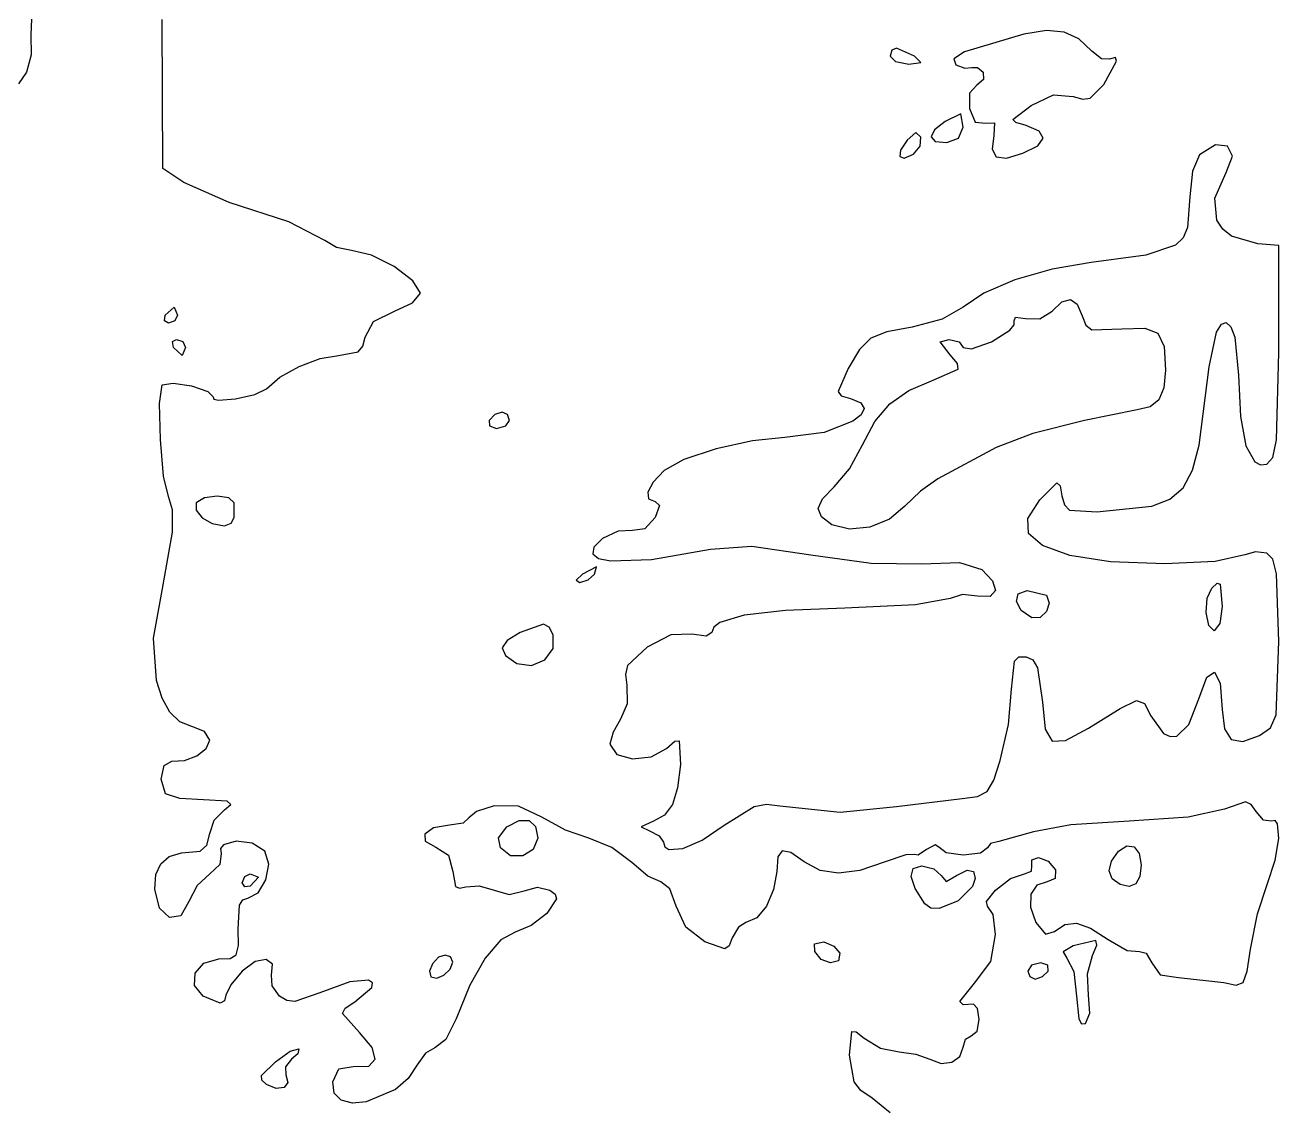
# Model space of a CAD drawing. Extents: x 0 to 282, y 0 to 282.
# Drawn here: x 227.6 to 282.2, y 192.3 to 239.5 of the extents above; entities that cross this region are included whole.
import ezdxf

# ---------------------------------------------------------------- set-up
doc = ezdxf.new("R2010")
doc.units = 0

msp = doc.modelspace()

# ---------------------------------------------------------------- linework, layer by layer
at = {"layer": 'Layer 1'}
for p, q in [((227.894501, 239.734937), (227.859223, 239.042614)), ((233.609507, 233.221783), (233.574229, 239.712903)), ((272.09392, 239.235092), (271.109998, 239.077996)), ((272.869482, 239.170599), (272.09392, 239.235092)), ((227.859223, 239.042614), (227.873004, 238.172794)), ((271.11, 239.078), (268.530311, 238.315116)), ((271.109998, 239.077996), (271.11, 239.078)), ((273.506137, 238.874597), (272.869482, 239.170599)), ((274.073338, 238.337162), (273.506137, 238.874597)), ((227.873004, 238.172794), (227.678424, 237.428655)), ((265.289, 238.125), (265.522715, 237.882465)), ((265.289004, 238.125), (265.289, 238.125)), ((265.36011, 238.382969), (265.289004, 238.125)), ((265.566815, 238.468958), (265.36011, 238.382969)), ((266.347334, 238.125), (265.566815, 238.468958)), ((266.620736, 237.842778), (266.347334, 238.125)), ((268.530311, 238.315116), (268.059021, 238.001473)), ((274.501082, 238.002023), (274.073338, 238.337162)), ((265.522715, 237.882465), (266.100389, 237.772222)), ((266.100389, 237.772222), (266.620736, 237.842778)), ((268.059021, 238.001473), (268.14666, 237.73744)), ((268.14666, 237.73744), (268.539126, 237.591919)), ((268.539126, 237.591919), (268.852216, 237.631607)), ((268.852216, 237.631607), (269.099161, 237.631607)), ((269.099161, 237.631607), (269.346105, 237.41994)), ((274.84945, 237.984384), (274.501082, 238.002023)), ((274.602505, 236.890774), (275.149311, 237.900599)), ((275.108521, 238.066514), (274.84945, 237.984384)), ((275.149311, 237.900599), (275.108521, 238.066514)), ((227.678424, 237.428655), (227.318479, 236.909413)), ((269.350515, 237.09803), (269.063883, 236.855495)), ((269.346105, 237.41994), (269.350515, 237.09803)), ((269.063883, 236.855495), (268.746383, 236.502717)), ((268.746383, 236.502717), (268.746383, 235.832435)), ((273.998369, 236.282232), (274.602505, 236.890774)), ((270.633745, 235.360599), (271.427495, 235.973551)), ((271.427495, 235.973551), (272.397634, 236.432163)), ((272.397634, 236.432163), (273.261945, 236.361607)), ((273.261945, 236.361607), (273.674805, 236.245852)), ((273.674805, 236.245852), (273.998369, 236.282232)), ((268.367098, 235.607549), (267.688, 235.268)), ((268.464112, 235.021055), (268.367098, 235.607549)), ((268.746383, 235.832435), (268.993327, 235.250351)), ((267.217813, 234.906403), (267.075048, 234.597722)), ((267.688, 235.268), (267.217813, 234.906403)), ((267.688, 235.268), (267.688, 235.268)), ((268.270084, 234.553624), (268.464112, 235.021055)), ((268.993327, 235.250351), (269.451939, 235.197435)), ((269.451939, 235.197435), (269.839995, 235.210664)), ((269.839995, 235.210664), (269.804717, 234.668268)), ((270.762729, 235.224449), (270.633745, 235.360599)), ((271.215828, 235.091606), (270.762729, 235.224449)), ((271.784133, 234.844659), (271.215828, 235.091606)), ((271.952253, 234.544796), (271.784133, 234.844659)), ((266.03, 234.456), (265.741714, 234.019988)), ((266.409236, 234.791139), (266.029999, 234.456)), ((266.029999, 234.456), (266.03, 234.456)), ((266.629722, 234.597111), (266.409236, 234.791139)), ((266.603264, 234.200235), (266.629722, 234.597111)), ((267.075048, 234.597722), (267.256398, 234.394875)), ((267.256398, 234.394875), (267.758556, 234.350777)), ((267.758556, 234.350777), (268.270084, 234.553624)), ((269.804717, 234.668268), (269.725342, 234.06579)), ((271.716884, 234.218476), (271.952253, 234.544796)), ((265.741714, 234.019988), (265.70809, 233.746033)), ((265.70809, 233.746033), (265.905976, 233.677131)), ((265.905976, 233.677131), (266.312222, 233.856277)), ((266.312222, 233.856277), (266.603264, 234.200235)), ((269.725342, 234.06579), (269.91055, 233.737817)), ((270.360342, 233.681042), (271.074717, 233.892156)), ((271.074717, 233.892156), (271.716884, 234.218476)), ((278.765, 233.821), (278.460729, 233.102216)), ((278.765009, 233.820994), (278.765, 233.821)), ((279.452928, 234.25535), (278.765009, 233.820994)), ((279.982095, 234.200228), (279.452928, 234.25535)), ((279.929179, 233.044882), (280.193763, 233.761461)), ((280.193763, 233.761461), (279.982095, 234.200228)), ((234.52673, 232.62206), (233.609507, 233.221783)), ((269.91055, 233.737817), (270.360342, 233.681042)), ((278.460729, 233.102216), (278.341666, 231.98655)), ((279.424812, 231.939692), (279.929179, 233.044882)), ((236.50229, 231.740115), (234.52673, 232.62206)), ((239.099618, 230.897856), (236.50229, 231.740115)), ((278.341666, 231.98655), (278.239691, 230.652057)), ((279.519068, 230.976717), (279.424812, 231.939692)), ((240.66507, 230.082055), (239.099618, 230.897856)), ((278.239691, 230.652057), (278.049591, 230.211153)), ((279.775176, 230.584734), (279.519068, 230.976717)), ((280.162337, 230.271712), (279.775176, 230.584734)), ((241.18101, 229.777783), (240.66507, 230.082055)), ((278.049591, 230.211153), (277.711075, 229.883111)), ((281.305009, 229.940432), (280.162337, 230.271712)), ((282.222232, 229.869876), (281.305009, 229.940432)), ((241.82924, 229.658721), (241.18101, 229.777783)), ((242.699609, 229.450913), (241.82924, 229.658721)), ((243.685732, 228.948757), (242.699609, 229.450913)), ((276.421782, 229.45151), (274.037776, 229.12905)), ((277.711075, 229.883111), (276.421782, 229.45151)), ((282.222232, 225.213206), (282.222232, 229.869876)), ((244.493262, 228.334152), (243.685732, 228.948757)), ((272.34334, 228.835803), (270.721665, 228.370577)), ((274.037776, 229.12905), (272.34334, 228.835803)), ((244.82785, 227.789001), (244.493262, 228.334152)), ((270.721665, 228.370577), (269.364572, 227.799517)), ((244.488301, 227.374486), (244.82785, 227.789001)), ((269.364572, 227.799517), (268.463886, 227.18877)), ((233.714853, 226.83634), (234.102909, 227.189118)), ((234.102909, 227.189118), (234.24402, 226.83634)), ((243.69896, 227.012889), (244.488301, 227.374486)), ((268.463886, 227.18877), (267.551072, 226.655193)), ((272.344441, 227.012381), (272.771633, 227.415871)), ((272.771633, 227.415871), (273.142601, 227.51509)), ((273.142601, 227.51509), (273.440809, 227.310037)), ((273.440809, 227.310037), (273.649721, 226.800714)), ((233.679575, 226.593805), (233.714853, 226.83634)), ((234.24402, 226.83634), (234.129367, 226.593805)), ((234.24402, 226.83634), (234.24402, 226.83634)), ((242.786147, 226.554277), (243.69896, 227.012889)), ((267.551072, 226.655193), (266.241386, 226.306825)), ((270.686382, 226.589048), (270.748118, 226.747798)), ((270.748118, 226.747798), (271.180271, 226.694881)), ((271.180271, 226.694881), (271.815272, 226.668423)), ((271.815272, 226.668423), (272.344441, 227.012381)), ((273.64972, 226.80072), (273.805714, 226.404947)), ((273.649721, 226.800714), (273.64972, 226.80072)), ((233.855964, 226.483562), (233.679575, 226.593805)), ((234.129367, 226.593805), (233.855964, 226.483562)), ((242.42896, 225.883999), (242.786147, 226.554277)), ((265.141158, 226.10508), (264.451037, 225.830575)), ((266.241386, 226.306825), (265.141158, 226.10508)), ((269.698604, 225.671825), (270.496764, 226.183353)), ((270.496764, 226.183353), (270.685831, 226.415966)), ((270.685831, 226.415966), (270.686382, 226.589048)), ((273.805714, 226.404947), (274.077463, 226.200997)), ((274.077463, 226.200997), (275.37833, 226.236275)), ((275.37833, 226.236275), (276.37548, 226.272655)), ((276.37548, 226.272655), (276.952603, 226.051066)), ((279.188345, 224.578204), (279.505845, 226.100663)), ((279.505845, 226.100663), (279.714204, 226.444759)), ((279.714204, 226.444759), (279.929178, 226.518483)), ((279.929178, 226.518483), (280.130923, 226.327624)), ((280.130923, 226.327624), (280.299595, 225.87797)), ((234.032355, 225.680996), (234.208744, 225.77801)), ((234.067633, 225.425232), (234.032355, 225.680996)), ((234.208744, 225.77801), (234.482147, 225.680996)), ((234.482147, 225.680996), (234.5968, 225.425232)), ((242.316509, 225.489328), (242.42896, 225.883999)), ((264.451037, 225.830575), (263.959353, 225.344402)), ((267.471696, 225.667415), (267.864161, 225.777658)), ((267.899439, 225.10738), (267.471696, 225.667415)), ((267.864161, 225.777658), (268.296314, 225.680644)), ((268.296314, 225.680644), (268.463884, 225.42488)), ((268.829891, 225.363144), (269.698604, 225.671825)), ((276.952603, 226.051066), (277.218838, 225.472289)), ((280.299595, 225.87797), (280.458345, 224.225426)), ((234.455689, 225.072454), (234.067633, 225.425232)), ((234.5968, 225.425232), (234.455689, 225.072454)), ((234.5968, 225.425232), (234.5968, 225.425232)), ((240.46167, 224.940869), (241.26479, 225.07261)), ((241.26479, 225.07261), (242.111456, 225.240179)), ((242.111456, 225.240179), (242.316509, 225.489328)), ((263.959353, 225.344402), (263.454436, 224.507655)), ((268.220798, 224.728145), (267.899439, 225.10738)), ((268.463884, 225.42488), (268.829891, 225.363144)), ((277.218838, 225.472289), (277.28333, 224.437105)), ((282.116399, 221.403202), (282.222232, 225.213206)), ((238.709909, 224.134992), (239.54941, 224.600769)), ((239.54941, 224.600769), (240.46167, 224.940869)), ((263.454436, 224.507655), (263.017873, 223.511057)), ((267.193883, 224.01377), (268.247807, 224.481201)), ((268.247807, 224.481201), (268.220798, 224.728145)), ((278.744618, 221.165626), (279.188345, 224.578204)), ((238.12507, 223.62622), (238.709909, 224.134992)), ((266.103576, 223.552956), (267.193883, 224.01377)), ((277.28333, 224.437105), (277.214428, 223.670913)), ((280.458345, 224.225426), (280.54213, 222.418541)), ((233.469509, 222.992319), (233.57424, 223.802609)), ((233.57424, 223.802609), (234.065373, 223.878676)), ((234.065373, 223.878676), (234.857469, 223.749692)), ((234.857469, 223.749692), (235.563576, 223.514874)), ((235.563576, 223.514874), (235.79674, 223.273442)), ((236.775697, 223.185247), (237.612441, 223.37266)), ((237.612441, 223.37266), (238.12507, 223.62622)), ((263.017873, 223.511057), (263.16174, 223.326951)), ((265.27124, 222.973077), (266.103576, 223.552956)), ((277.214428, 223.670913), (276.996698, 223.149462)), ((233.503684, 221.421353), (233.469509, 222.992319)), ((235.79674, 223.273442), (235.824438, 223.172845)), ((235.824438, 223.172845), (236.031557, 223.130126)), ((236.031557, 223.130126), (236.775697, 223.185247)), ((263.16174, 223.326951), (263.560269, 223.202375)), ((263.560269, 223.202375), (264.013369, 223.009518)), ((264.013369, 223.009518), (264.155583, 222.764158)), ((264.624112, 222.20799), (265.27124, 222.973077)), ((276.613604, 222.839681), (276.04861, 222.708495)), ((276.996698, 223.149462), (276.613604, 222.839681)), ((248.069535, 222.505764), (247.827, 222.25)), ((248.391445, 222.602778), (248.069535, 222.505764)), ((248.616341, 222.505764), (248.391445, 222.602778)), ((248.708945, 222.25), (248.616341, 222.505764)), ((264.026599, 222.489859), (263.666104, 222.210186)), ((264.155583, 222.764158), (264.026599, 222.489859)), ((276.04861, 222.708495), (273.75555, 222.249884)), ((280.54213, 222.418541), (280.784664, 221.147437)), ((247.827, 222.25), (247.840229, 222.007465)), ((247.827, 222.25), (247.827, 222.25)), ((247.840229, 222.007465), (248.1445, 221.897222)), ((248.1445, 221.897222), (248.545785, 222.007465)), ((248.545785, 222.007465), (248.708945, 222.25)), ((262.409332, 221.728976), (260.702769, 221.509045)), ((263.666104, 222.210186), (262.409332, 221.728976)), ((264.089433, 221.19155), (264.624112, 222.20799)), ((273.75555, 222.249884), (271.49777, 221.685439)), ((233.643693, 219.823931), (233.503684, 221.421353)), ((259.296067, 221.367383), (257.704156, 221.010746)), ((260.702769, 221.509045), (259.296067, 221.367383)), ((263.511762, 220.142032), (264.089433, 221.19155)), ((271.49777, 221.685439), (269.910269, 221.068077)), ((281.954341, 220.639216), (282.116399, 221.403202)), ((257.704156, 221.010746), (256.297455, 220.541662)), ((269.910269, 221.068077), (267.37027, 219.709879)), ((278.452267, 220.078008), (278.744618, 221.165626)), ((280.784664, 221.147437), (281.172719, 220.445189)), ((281.693065, 220.344866), (281.954341, 220.639216)), ((256.297455, 220.541662), (255.446379, 220.062655)), ((262.854713, 219.3571), (263.511762, 220.142032)), ((281.172719, 220.445189), (281.417182, 220.31772)), ((281.417182, 220.31772), (281.693065, 220.344866)), ((233.856462, 218.934269), (233.643693, 219.823931)), ((254.964065, 219.555536), (254.736413, 219.127791)), ((255.446379, 220.062655), (254.964065, 219.555536)), ((267.37027, 219.709879), (266.607388, 219.163072)), ((278.046227, 219.317399), (278.452267, 220.078008)), ((254.736413, 219.127791), (254.76673, 218.832339)), ((262.337122, 218.835097), (262.854713, 219.3571)), ((266.607388, 219.163072), (265.92388, 218.510429)), ((271.815284, 218.792641), (272.556118, 219.529066)), ((272.556118, 219.529066), (272.68841, 219.402837)), ((272.68841, 219.402837), (272.767785, 218.96903)), ((277.476477, 218.81972), (278.046227, 219.317399)), ((234.030646, 218.34943), (233.856462, 218.934269)), ((235.056, 218.652), (235.055449, 218.333949)), ((235.419248, 218.870282), (235.055994, 218.652)), ((235.055994, 218.652), (235.056, 218.652)), ((235.97763, 218.943042), (235.419248, 218.870282)), ((236.489709, 218.870282), (235.97763, 218.943042)), ((236.714054, 218.652), (236.489709, 218.870282)), ((236.714054, 218.017), (236.714054, 218.652)), ((254.76673, 218.832339), (255.058323, 218.722095)), ((255.058323, 218.722095), (255.243532, 218.541296)), ((255.243532, 218.541296), (255.058323, 218.016539)), ((262.153567, 218.409006), (262.337122, 218.835097)), ((265.92388, 218.510429), (265.254153, 217.947087)), ((271.289978, 217.97078), (271.815284, 218.792641)), ((272.767785, 218.96903), (272.875823, 218.566092)), ((272.875823, 218.566092), (273.102924, 218.338439)), ((274.284735, 218.263474), (276.692994, 218.520892)), ((276.692994, 218.520892), (277.476477, 218.81972)), ((234.032851, 217.377639), (234.030646, 218.34943)), ((235.055449, 218.333949), (235.316173, 218.01259)), ((235.316173, 218.01259), (235.755491, 217.763992)), ((236.581762, 217.774465), (236.714054, 218.017)), ((255.058323, 218.016539), (254.604121, 217.52265)), ((262.294127, 218.042447), (262.153567, 218.409006)), ((262.74888, 217.69904), (262.294127, 218.042447)), ((265.254153, 217.947087), (264.402524, 217.602026)), ((271.316989, 217.324203), (271.289978, 217.97078)), ((273.102924, 218.338439), (274.284735, 218.263474)), ((233.57424, 214.842049), (234.032851, 217.377639)), ((235.755491, 217.763992), (236.29072, 217.664222)), ((236.29072, 217.664222), (236.581762, 217.774465)), ((253.444364, 217.421226), (252.765265, 217.099316)), ((254.070545, 217.452094), (253.444364, 217.421226)), ((254.604121, 217.52265), (254.070545, 217.452094)), ((263.517823, 217.508319), (262.74888, 217.69904)), ((264.402524, 217.602026), (263.517823, 217.508319)), ((252.765265, 217.099316), (252.383754, 216.729451)), ((271.919467, 216.803303), (271.316989, 217.324203)), ((252.383754, 216.729451), (252.33256, 216.442267)), ((252.33256, 216.442267), (252.58481, 216.241073)), ((254.893509, 216.186502), (257.457215, 216.640705)), ((257.457215, 216.640705), (259.260792, 216.768587)), ((259.260792, 216.768587), (261.831665, 216.39376)), ((261.831665, 216.39376), (264.45986, 216.027753)), ((273.120564, 216.358471), (271.919467, 216.803303)), ((274.886654, 216.086171), (273.120564, 216.358471)), ((280.740564, 216.393749), (279.450719, 216.110424)), ((281.203586, 216.521631), (280.740564, 216.393749)), ((281.693065, 216.464305), (281.203586, 216.521631)), ((281.954341, 216.205785), (281.693065, 216.464305)), ((252.504771, 215.864501), (251.883, 215.547)), ((252.412167, 215.547), (252.504771, 215.864501)), ((252.58481, 216.241073), (253.113633, 216.129176)), ((253.113633, 216.129176), (254.893509, 216.186502)), ((264.45986, 216.027753), (266.664725, 216.005704)), ((266.664725, 216.005704), (268.313962, 216.054211)), ((268.313962, 216.054211), (269.275285, 215.758759)), ((269.275285, 215.758759), (269.75374, 215.259358)), ((277.248061, 216.005693), (274.886654, 216.086171)), ((279.450719, 216.110424), (277.248061, 216.005693)), ((282.116399, 215.560311), (281.954341, 216.205785)), ((251.883, 215.547), (251.618417, 215.291236)), ((251.618417, 215.291236), (251.777167, 215.194222)), ((251.777167, 215.194222), (252.134355, 215.304465)), ((251.883, 215.547), (251.883, 215.547)), ((252.134355, 215.304465), (252.412167, 215.547)), ((269.75374, 215.259358), (269.875008, 214.832717)), ((282.222232, 212.619025), (282.116399, 215.560311)), ((233.20768, 212.770028), (233.57424, 214.842049)), ((268.433027, 214.660735), (267.899446, 214.488756)), ((269.098896, 214.594589), (268.433027, 214.660735)), ((269.875008, 214.832717), (269.652317, 214.578055)), ((270.787812, 214.360919), (270.862226, 214.698815)), ((270.862226, 214.698815), (271.250833, 214.841581)), ((271.250833, 214.841581), (272.0975, 214.629914)), ((272.0975, 214.629914), (272.0975, 214.629909)), ((272.0975, 214.629909), (272.216563, 214.287052)), ((279.092424, 214.506441), (279.294169, 214.94741)), ((279.294169, 214.94741), (279.529538, 215.153014)), ((279.529538, 215.153014), (279.668996, 215.11057)), ((279.668996, 215.11057), (279.75278, 214.136021)), ((266.38691, 214.210943), (263.313336, 214.065422)), ((267.899446, 214.488756), (266.38691, 214.210943)), ((269.652317, 214.578055), (269.098896, 214.594589)), ((270.997825, 213.96349), (270.787812, 214.360919)), ((272.216563, 214.287052), (272.0975, 213.924352)), ((279.056043, 213.880261), (279.092424, 214.506441)), ((279.75278, 214.13602), (279.655766, 213.395188)), ((279.75278, 214.136021), (279.75278, 214.13602)), ((258.92566, 213.761151), (257.871184, 213.445306)), ((260.727584, 213.96455), (258.92566, 213.761151)), ((263.313336, 214.065422), (260.727584, 213.96455)), ((271.4625, 213.642131), (270.997825, 213.96349)), ((271.819688, 213.667486), (271.4625, 213.642131)), ((272.0975, 213.924352), (271.819688, 213.667486)), ((279.165184, 213.320225), (279.056043, 213.880261)), ((249.167, 213.007), (248.604208, 212.658632)), ((250.194465, 213.37741), (249.166999, 213.006993)), ((249.166999, 213.006993), (249.167, 213.007)), ((250.432039, 213.245119), (250.194465, 213.37741)), ((250.613389, 212.90116), (250.432039, 213.245119)), ((257.527776, 213.007092), (257.272012, 212.852752)), ((257.61287, 213.242115), (257.527776, 213.007092)), ((257.871184, 213.445306), (257.61287, 213.242115)), ((279.400002, 213.07769), (279.165184, 213.320225)), ((279.655766, 213.395188), (279.400002, 213.07769)), ((233.340522, 210.912982), (233.20768, 212.770028)), ((248.604208, 212.658632), (248.395297, 212.336722)), ((250.613389, 212.3064), (250.613389, 212.90116)), ((255.741835, 212.905668), (254.705551, 212.372091)), ((256.645831, 212.936536), (255.741835, 212.905668)), ((257.272012, 212.852752), (256.645831, 212.936536)), ((282.103169, 209.421978), (282.222232, 212.619025)), ((248.395297, 212.336722), (248.536959, 212.01481)), ((248.536959, 212.01481), (249.025889, 211.66644)), ((250.242972, 211.82078), (250.613389, 212.3064)), ((254.705551, 212.372091), (253.854475, 211.569521)), ((270.699621, 211.75914), (270.893098, 211.951514)), ((270.893098, 211.951514), (271.215559, 211.948755)), ((271.215559, 211.948755), (271.509357, 211.813707)), ((249.025889, 211.66644), (249.660889, 211.56667)), ((249.660889, 211.56667), (250.242972, 211.82078)), ((253.854475, 211.569521), (253.758013, 211.181464)), ((270.580559, 210.537645), (270.699621, 211.75914)), ((271.509357, 211.813707), (271.713858, 211.476914)), ((271.713858, 211.476914), (271.921115, 209.973195)), ((233.57665, 210.148791), (233.340522, 210.912982)), ((253.758013, 211.181464), (253.823606, 210.714031)), ((278.729725, 210.114306), (279.083055, 211.064602)), ((279.083055, 211.064602), (279.413234, 211.287294)), ((279.413234, 211.287294), (279.657424, 210.808839)), ((279.657424, 210.808839), (279.752785, 209.655695)), ((253.823606, 210.714031), (253.841245, 209.907051)), ((270.439448, 208.998648), (270.580559, 210.537645)), ((233.916544, 209.538803), (233.57665, 210.148791)), ((253.841245, 209.907051), (253.541384, 209.232361)), ((271.921115, 209.973195), (272.046792, 208.804619)), ((275.303921, 209.705857), (276.017745, 210.048163)), ((276.017745, 210.048163), (276.367767, 209.920831)), ((276.367767, 209.920831), (276.648335, 209.373472)), ((278.30529, 209.006362), (278.729725, 210.114306)), ((234.353176, 209.116503), (233.916544, 209.538803)), ((253.541384, 209.232361), (253.219474, 208.672327)), ((273.931945, 208.844305), (275.303921, 209.705857)), ((276.648335, 209.373472), (277.191834, 208.616101)), ((279.752785, 209.655695), (279.847594, 208.814542)), ((281.850161, 208.853676), (282.103169, 209.421978)), ((234.87952, 208.915379), (234.353176, 209.116503)), ((235.426326, 208.694892), (234.87952, 208.915379)), ((235.655632, 208.315656), (235.426326, 208.694892)), ((253.219474, 208.672327), (253.082773, 208.138751)), ((270.08667, 207.433195), (270.439448, 208.998648)), ((272.046792, 208.804619), (272.344448, 208.271041)), ((272.933145, 208.306317), (273.931945, 208.844305)), ((277.768405, 208.500346), (278.30529, 209.006362)), ((279.847594, 208.814542), (280.140841, 208.350418)), ((281.375565, 208.526805), (281.850161, 208.853676)), ((235.495779, 207.949097), (235.655632, 208.315656)), ((253.082773, 208.138751), (253.384288, 207.699432)), ((255.552223, 207.962362), (255.90886, 208.273799)), ((255.90886, 208.273799), (256.103439, 208.284272)), ((256.103439, 208.284272), (256.151946, 207.256806)), ((272.344448, 208.271041), (272.933145, 208.306317)), ((277.191834, 208.616101), (277.480533, 208.479262)), ((277.480533, 208.479262), (277.768405, 208.500346)), ((280.140841, 208.350418), (280.645755, 208.256711)), ((280.645755, 208.256711), (281.375565, 208.526805)), ((234.5543, 207.427647), (235.091185, 207.632148)), ((235.091185, 207.632148), (235.495779, 207.949097)), ((253.384288, 207.699432), (254.066142, 207.508161)), ((254.066142, 207.508161), (254.873674, 207.588087)), ((254.873674, 207.588087), (255.552223, 207.962362)), ((233.538961, 206.622321), (233.662433, 207.208814)), ((233.662433, 207.208814), (233.997572, 207.398433)), ((233.997572, 207.398433), (234.5543, 207.427647)), ((256.151946, 207.256806), (256.029576, 206.235956)), ((269.80279, 206.573848), (270.08667, 207.433195)), ((233.719759, 205.987321), (233.538961, 206.622321)), ((269.508991, 206.088226), (269.80279, 206.573848)), ((234.35035, 205.775654), (233.719759, 205.987321)), ((256.029576, 206.235956), (255.807987, 205.519375)), ((269.089516, 205.860573), (269.508991, 206.088226)), ((236.418512, 205.661001), (234.35035, 205.775654)), ((236.29063, 205.281765), (236.577813, 205.517685)), ((236.577813, 205.517685), (236.418512, 205.661001)), ((248.038135, 205.458135), (247.266434, 205.206781)), ((249.105288, 205.449315), (248.038135, 205.458135)), ((250.119525, 204.964246), (249.105288, 205.449315)), ((255.807987, 205.519375), (255.467335, 205.054148)), ((258.05694, 204.610967), (259.366627, 205.431178)), ((259.366627, 205.431178), (259.907371, 205.523782)), ((259.907371, 205.523782), (260.49111, 205.457634)), ((260.49111, 205.457634), (263.110486, 205.175412)), ((263.110486, 205.175412), (265.57111, 205.422357)), ((265.57111, 205.422357), (268.42861, 205.775135)), ((268.42861, 205.775135), (269.089516, 205.860573)), ((280.771518, 205.634533), (279.858709, 205.317033)), ((281.014604, 205.515471), (280.771518, 205.634533)), ((281.234539, 205.2112), (281.014604, 205.515471)), ((235.65563, 204.258705), (235.840838, 204.836379)), ((235.840838, 204.836379), (236.29063, 205.281765)), ((246.944525, 204.928968), (246.69317, 204.704072)), ((247.266434, 205.206781), (246.944525, 204.928968)), ((248.600312, 204.540756), (249.137197, 204.820774)), ((249.137197, 204.820774), (249.561634, 204.822979)), ((249.561634, 204.822979), (249.84055, 204.5606)), ((251.142578, 204.399801), (250.119525, 204.964246)), ((255.467335, 205.054148), (254.987776, 204.787356)), ((278.266797, 204.959845), (275.695929, 204.787866)), ((279.858709, 205.317033), (278.266797, 204.959845)), ((281.556449, 204.827554), (281.234539, 205.2112)), ((281.904817, 204.787866), (281.556449, 204.827554)), ((282.062189, 204.81584), (281.904817, 204.787866)), ((282.164991, 204.68093), (282.062189, 204.81584)), ((235.523338, 203.738357), (235.65563, 204.258705)), ((245.393956, 204.497366), (245.017476, 204.227822)), ((246.097858, 204.611468), (245.393956, 204.497366)), ((246.69317, 204.704072), (246.097858, 204.611468)), ((248.234305, 204.068915), (248.600312, 204.540756)), ((249.84055, 204.5606), (249.940872, 204.046867)), ((252.165635, 204.047023), (251.142578, 204.399801)), ((254.987776, 204.787356), (254.44979, 204.549231)), ((254.44979, 204.549231), (254.811387, 204.364022)), ((254.811387, 204.364022), (255.230311, 204.156765)), ((257.107748, 203.969352), (258.05694, 204.610967)), ((271.533149, 204.329255), (270.016199, 203.905921)), ((273.164749, 204.624706), (271.533149, 204.329255)), ((275.695929, 204.787866), (273.164749, 204.624706)), ((282.213498, 204.038213), (282.164991, 204.68093)), ((235.232296, 203.482593), (235.523338, 203.738357)), ((236.253699, 203.765372), (236.128642, 203.599801)), ((236.797749, 203.919161), (236.253699, 203.765372)), ((237.493933, 203.82821), (236.797749, 203.919161)), ((238.054519, 203.482598), (237.493933, 203.82821)), ((245.017476, 204.227822), (245.031257, 203.911975)), ((245.031257, 203.911975), (245.498135, 203.658967)), ((248.31809, 203.623533), (248.234305, 204.068915)), ((249.94087, 204.046867), (249.746841, 203.55408)), ((249.940872, 204.046867), (249.94087, 204.046867)), ((253.16664, 203.636922), (252.165635, 204.047023)), ((255.230311, 204.156765), (255.41111, 203.870133)), ((255.41111, 203.870133), (255.472708, 203.667562)), ((256.257775, 203.60555), (257.107748, 203.969352)), ((267.2469, 203.76481), (266.876483, 203.553144)), ((267.40565, 203.658977), (267.2469, 203.76481)), ((269.663421, 203.817726), (269.52231, 203.623699)), ((270.016199, 203.905921), (269.663421, 203.817726)), ((275.235091, 203.482422), (275.597791, 203.711177)), ((275.597791, 203.711177), (275.914189, 203.67204)), ((282.063567, 203.091225), (282.213498, 204.038213)), ((233.521321, 202.935789), (233.891738, 203.253289)), ((233.891738, 203.253289), (234.420907, 203.412037)), ((234.420907, 203.412037), (235.232296, 203.482593)), ((236.149519, 203.376765), (236.087783, 202.896105)), ((236.128642, 203.599801), (236.149519, 203.376765)), ((238.221539, 202.909886), (238.054519, 203.482598)), ((245.498135, 203.658967), (246.05376, 203.30178)), ((246.05376, 203.30178), (246.238969, 202.600637)), ((248.750242, 203.282882), (248.31809, 203.623533)), ((249.288229, 203.279575), (248.750242, 203.282882)), ((249.746841, 203.55408), (249.288229, 203.279575)), ((254.035355, 202.988693), (253.16664, 203.636922)), ((255.472708, 203.667562), (255.645927, 203.559248)), ((255.645927, 203.559248), (256.257775, 203.60555)), ((260.403554, 203.232336), (260.350086, 202.600643)), ((260.592623, 203.500227), (260.403554, 203.232336)), ((260.960285, 203.424159), (260.592623, 203.500227)), ((261.549536, 203.023977), (260.960285, 203.424159)), ((265.976899, 203.328248), (265.077316, 203.023977)), ((266.347316, 203.341477), (265.976899, 203.328248)), ((266.506066, 203.301789), (266.347316, 203.341477)), ((266.876483, 203.553144), (266.506066, 203.301789)), ((267.723148, 203.416442), (267.40565, 203.658977)), ((268.46398, 203.306199), (267.723148, 203.416442)), ((269.218039, 203.398803), (268.46398, 203.306199)), ((269.52231, 203.623699), (269.218039, 203.398803)), ((271.458179, 203.103353), (271.744811, 203.200367)), ((271.744811, 203.200367), (272.168144, 203.041617)), ((274.923655, 203.048064), (275.235091, 203.482422)), ((275.914189, 203.67204), (276.137982, 203.388164)), ((276.137982, 203.388164), (276.222869, 202.882699)), ((233.309654, 202.459538), (233.521321, 202.935789)), ((236.087783, 202.896105), (235.65563, 202.49482)), ((238.094208, 202.234648), (238.221539, 202.909886)), ((254.7365, 202.39338), (254.035355, 202.988693)), ((262.244621, 202.646945), (261.549536, 203.023977)), ((263.035615, 202.521268), (262.244621, 202.646945)), ((263.965514, 202.646945), (263.035615, 202.521268)), ((265.077316, 203.023977), (263.965514, 202.646945)), ((266.203839, 202.375588), (266.297546, 202.722304)), ((266.297546, 202.722304), (266.662451, 202.84743)), ((266.662451, 202.84743), (267.191618, 202.715139)), ((267.191618, 202.715139), (267.509118, 202.424096)), ((268.179398, 202.424091), (268.642419, 202.657807)), ((268.642419, 202.657807), (268.920232, 202.60048)), ((271.44936, 202.605054), (271.462589, 202.847589)), ((271.462589, 202.847589), (271.458179, 203.103353)), ((272.168144, 203.041617), (272.485645, 202.6712)), ((272.485645, 202.6712), (272.481235, 202.287554)), ((274.833806, 202.626935), (274.923655, 203.048064)), ((274.96224, 202.271953), (274.833806, 202.626935)), ((276.22287, 202.882699), (276.16389, 202.373376)), ((276.222869, 202.882699), (276.22287, 202.882699)), ((281.728428, 202.071476), (282.063567, 203.091225)), ((233.256737, 201.824537), (233.309654, 202.459538)), ((235.65563, 202.49482), (235.104414, 201.987701)), ((237.064464, 202.106591), (237.174707, 202.379994)), ((237.174707, 201.930202), (237.064464, 202.106591)), ((237.174707, 202.379994), (237.417242, 202.494647)), ((237.417242, 202.494647), (237.77002, 202.353536)), ((237.77002, 202.353536), (237.417242, 201.96548)), ((237.761824, 201.671857), (238.094208, 202.234648)), ((237.77002, 202.353536), (237.77002, 202.353536)), ((246.238969, 202.600637), (246.362441, 201.947998)), ((255.305355, 202.142026), (254.7365, 202.39338)), ((255.69341, 201.837757), (255.305355, 202.142026)), ((260.350086, 202.600643), (260.215038, 201.806894)), ((266.374716, 201.850279), (266.203839, 202.375588)), ((267.509118, 202.424096), (267.50912, 202.424091)), ((267.50912, 202.424091), (267.725196, 202.159508)), ((267.725196, 202.159508), (268.179398, 202.424091)), ((268.992786, 202.286632), (268.872276, 201.948392)), ((268.920232, 202.60048), (268.992786, 202.286632)), ((269.875089, 201.789255), (270.536548, 202.287554)), ((270.536548, 202.287554), (271.145089, 202.494811)), ((271.145089, 202.494811), (271.44936, 202.605054)), ((272.132867, 202.142033), (271.673704, 201.995409)), ((272.481235, 202.287554), (272.132867, 202.142033)), ((275.305647, 202.036032), (274.96224, 202.271953)), ((276.16389, 202.373376), (275.989155, 202.062491)), ((281.291865, 200.748559), (281.728428, 202.071476)), ((233.463444, 201.002675), (233.256737, 201.824537)), ((235.104414, 201.987701), (234.738407, 201.29537)), ((237.417242, 201.96548), (237.174707, 201.930202)), ((237.313685, 201.436488), (237.761824, 201.671857)), ((246.362441, 201.947998), (246.536625, 201.866418)), ((246.536625, 201.866418), (246.803414, 201.930359)), ((246.803414, 201.930359), (247.381087, 201.965636)), ((247.381087, 201.965636), (248.038134, 201.789248)), ((248.038134, 201.789248), (248.690773, 201.599629)), ((248.690773, 201.599629), (249.343414, 201.75397)), ((249.343414, 201.75397), (249.934317, 201.91713)), ((249.934317, 201.91713), (250.472304, 201.789248)), ((250.472304, 201.789248), (250.703263, 201.609551)), ((250.703263, 201.609551), (250.758936, 201.410011)), ((255.975633, 201.083696), (255.69341, 201.837757)), ((260.215038, 201.806894), (259.904703, 201.092519)), ((266.803562, 201.18937), (266.374716, 201.850279)), ((268.872276, 201.948392), (268.245544, 201.326068)), ((269.487033, 201.290956), (269.875089, 201.789255)), ((271.422901, 201.604046), (271.403609, 201.040704)), ((271.673704, 201.995409), (271.422901, 201.604046)), ((275.701971, 201.950043), (275.305647, 202.036032)), ((275.989155, 202.062491), (275.701971, 201.950043)), ((233.904969, 200.594225), (233.463444, 201.002675)), ((234.738407, 201.29537), (234.392795, 200.668639)), ((236.890351, 200.095928), (236.943268, 201.123396)), ((236.943268, 201.123396), (237.088789, 201.360971)), ((237.088789, 201.360971), (237.313685, 201.436488)), ((250.758936, 201.410011), (250.331193, 200.766188)), ((256.394555, 200.175295), (255.975633, 201.083696)), ((259.904703, 201.092519), (259.48192, 200.576581)), ((267.066699, 201.005469), (266.803562, 201.18937)), ((267.426988, 200.988174), (267.066699, 201.005469)), ((268.245544, 201.326068), (267.426988, 200.988174)), ((269.522311, 201.083699), (269.487033, 201.290956)), ((269.778075, 200.717693), (269.522311, 201.083699)), ((271.403609, 201.040704), (271.638978, 200.378143)), ((234.392795, 200.668639), (233.904969, 200.594225)), ((250.331193, 200.766188), (249.656506, 200.24143)), ((259.48192, 200.576581), (259.009526, 200.378143)), ((269.875089, 199.848979), (269.778075, 200.717693)), ((280.987594, 199.213976), (281.291865, 200.748559)), ((236.906887, 199.366118), (236.890351, 200.095928)), ((248.955363, 199.954799), (248.329732, 199.618006)), ((249.656506, 200.24143), (248.955363, 199.954799)), ((257.210353, 199.531476), (256.394555, 200.175295)), ((258.683206, 200.175296), (258.409803, 199.707865)), ((259.009526, 200.378143), (258.683206, 200.175296)), ((271.638978, 200.378143), (272.057902, 199.866615)), ((272.057902, 199.866615), (272.450367, 199.990087)), ((272.450367, 199.990087), (272.893545, 200.292153)), ((272.893545, 200.292153), (273.402869, 200.342865)), ((273.402869, 200.342865), (274.018024, 200.128993)), ((274.018024, 200.128993), (274.778697, 199.637309)), ((236.810976, 198.967037), (236.906887, 199.366118)), ((248.329732, 199.618006), (247.654492, 198.821499)), ((258.087892, 199.222795), (257.210353, 199.531476)), ((258.27696, 199.362804), (258.087892, 199.222795)), ((258.409803, 199.707865), (258.27696, 199.362804)), ((262.00092, 199.451944), (262.393386, 199.531319)), ((262.00533, 199.107985), (262.00092, 199.451944)), ((262.393386, 199.531319), (262.838768, 199.337291)), ((262.838768, 199.337291), (263.098942, 199.03743)), ((269.667832, 198.671582), (269.875089, 199.848979)), ((273.262, 199.355), (272.829847, 199.090417)), ((273.262001, 199.354987), (273.262, 199.355)), ((274.24096, 199.593112), (273.262001, 199.354987)), ((274.108668, 198.931653), (274.293877, 199.384752)), ((274.293877, 199.384752), (274.24096, 199.593112)), ((274.778697, 199.637309), (275.612136, 199.161058)), ((235.39325, 198.606542), (236.043684, 198.790648)), ((236.043684, 198.790648), (236.543085, 198.806082)), ((236.543085, 198.806082), (236.810976, 198.967037)), ((245.613867, 198.857915), (245.357, 198.578999)), ((245.903806, 198.958236), (245.613867, 198.857915)), ((246.140829, 198.886578), (245.903806, 198.958236)), ((246.238945, 198.649555), (246.140829, 198.886578)), ((247.654492, 198.821499), (246.985867, 197.647962)), ((262.290307, 198.759617), (262.00533, 199.107985)), ((263.09894, 199.03743), (263.032243, 198.71111)), ((263.098942, 199.03743), (263.09894, 199.03743)), ((272.829847, 199.090417), (272.979778, 198.825833)), ((272.979778, 198.825833), (273.284049, 198.234929)), ((273.888182, 198.133496), (274.108668, 198.931653)), ((275.612136, 199.161058), (276.154527, 199.108142)), ((276.154527, 199.108142), (276.445569, 199.046406)), ((276.445569, 199.046406), (276.683694, 198.614253)), ((280.845379, 198.248797), (280.987594, 199.213976)), ((235.020628, 198.164466), (235.39325, 198.606542)), ((237.06674, 198.261476), (236.568441, 197.666163)), ((237.637248, 198.675439), (237.06674, 198.261476)), ((238.111844, 198.768594), (237.637248, 198.675439)), ((238.381388, 198.564093), (238.111844, 198.768594)), ((238.33674, 198.085087), (238.381388, 198.564093)), ((245.357, 198.579), (245.229118, 198.25709)), ((245.229118, 198.25709), (245.286444, 198.014555)), ((245.357, 198.578999), (245.357, 198.579)), ((245.855299, 198.080701), (246.124844, 198.337016)), ((246.124844, 198.337016), (246.238945, 198.649555)), ((262.697655, 198.622915), (262.290307, 198.759617)), ((263.032243, 198.71111), (262.697655, 198.622915)), ((268.957866, 197.732309), (269.667832, 198.671582)), ((271.44916, 198.516764), (271.286, 198.261)), ((271.286, 198.261), (271.378604, 198.018465)), ((271.286, 198.261), (271.286, 198.261)), ((271.850445, 198.613778), (271.44916, 198.516764)), ((272.154716, 198.516764), (271.850445, 198.613778)), ((271.92541, 198.018465), (272.167945, 198.261)), ((272.167945, 198.261), (272.154716, 198.516764)), ((276.683694, 198.614253), (277.054111, 198.098315)), ((280.670092, 197.763176), (280.845379, 198.248797)), ((234.991965, 197.629787), (235.020628, 198.164466)), ((238.367608, 197.613246), (238.33674, 198.085087)), ((241.757036, 197.794046), (240.453408, 197.308975)), ((242.574491, 197.855783), (241.757036, 197.794046)), ((242.739925, 197.744438), (242.574491, 197.855783)), ((242.710642, 197.547102), (242.739925, 197.744438)), ((245.286444, 198.014555), (245.539453, 197.950063)), ((245.539453, 197.950063), (245.855299, 198.080701)), ((268.318456, 196.929739), (268.957866, 197.732309)), ((271.378604, 198.018465), (271.6035, 197.908222)), ((271.6035, 197.908222), (271.92541, 198.018465)), ((273.284049, 198.234929), (273.403112, 197.167773)), ((273.932279, 197.203043), (273.888182, 198.133496)), ((277.054111, 198.098315), (277.847864, 197.979253)), ((277.847864, 197.979253), (279.823424, 197.767586)), ((279.823424, 197.767586), (280.362513, 197.641358)), ((280.362513, 197.641358), (280.670092, 197.763176)), ((235.373406, 197.167868), (234.991965, 197.629787)), ((236.10542, 196.868007), (235.373406, 197.167868)), ((236.361184, 197.203146), (236.29614, 196.959508)), ((236.568441, 197.666163), (236.361184, 197.203146)), ((238.689518, 197.167864), (238.367608, 197.613246)), ((239.004812, 196.976592), (238.689518, 197.167864)), ((240.453408, 197.308975), (239.359795, 196.934148)), ((241.970358, 196.920919), (242.710642, 197.547102)), ((246.985867, 197.647962), (246.380083, 196.180079)), ((273.403112, 197.167773), (273.504536, 196.171173)), ((273.980786, 196.426934), (273.932279, 197.203043)), ((236.29614, 196.959508), (236.10542, 196.868007)), ((239.359795, 196.934148), (239.004812, 196.976592)), ((241.441191, 196.409388), (241.556946, 196.642002)), ((241.556946, 196.642002), (241.970358, 196.920919)), ((268.466733, 196.78973), (268.318456, 196.929739)), ((268.922588, 196.815086), (268.466733, 196.78973)), ((269.098977, 196.625468), (268.922588, 196.815086)), ((269.169533, 196.144808), (269.098977, 196.625468)), ((242.182025, 195.580359), (241.441191, 196.409388)), ((246.380083, 196.180079), (245.934701, 195.280495)), ((269.072519, 195.646509), (269.169533, 196.144808)), ((273.504536, 196.171173), (273.626354, 195.967222)), ((273.791168, 195.968323), (273.980786, 196.426934)), ((242.733242, 194.922206), (242.182025, 195.580359)), ((263.525077, 194.592585), (263.617681, 195.624459)), ((263.617681, 195.624459), (263.80785, 195.614538)), ((263.80785, 195.614538), (264.160077, 195.333419)), ((268.816755, 195.439252), (269.072519, 195.646509)), ((273.626354, 195.967222), (273.791168, 195.968323)), ((245.934701, 195.280495), (245.46286, 194.910079)), ((264.160077, 195.333419), (264.865635, 194.901266)), ((268.463977, 194.945363), (268.57422, 195.298141)), ((268.57422, 195.298141), (268.816755, 195.439252)), ((238.510744, 194.310202), (239.154564, 194.764403)), ((239.154564, 194.764403), (239.533804, 194.874647)), ((239.494116, 194.65857), (239.216304, 194.416036)), ((239.533804, 194.874647), (239.494116, 194.65857)), ((242.861124, 194.416189), (242.733242, 194.922206)), ((245.048345, 194.685183), (244.686748, 194.169245)), ((245.46286, 194.910079), (245.048345, 194.685183)), ((263.714695, 193.43283), (263.525077, 194.592585)), ((264.865635, 194.901266), (265.677027, 194.733696)), ((265.677027, 194.733696), (266.41345, 194.641092)), ((266.41345, 194.641092), (267.017587, 194.416196)), ((267.978907, 194.283904), (268.327275, 194.535258)), ((268.327275, 194.535258), (268.463977, 194.945363)), ((237.906611, 193.710479), (238.510744, 194.310202)), ((239.2163, 194.416036), (238.947306, 194.094126)), ((238.947306, 194.094126), (238.969355, 193.745758)), ((239.216304, 194.416036), (239.2163, 194.416036)), ((241.017858, 193.428411), (241.273622, 194.001675)), ((241.273622, 194.001675), (241.899803, 194.098689)), ((241.899803, 194.098689), (242.578902, 194.12184)), ((242.578902, 194.12184), (242.861124, 194.416189)), ((244.686748, 194.169245), (244.296142, 193.576)), ((267.017587, 194.416196), (267.511476, 194.230987)), ((267.511476, 194.230987), (267.978907, 194.283904)), ((237.920392, 193.50653), (237.906611, 193.710479)), ((238.122688, 193.322424), (237.920392, 193.50653)), ((239.055344, 193.401799), (238.88998, 193.190132)), ((238.969355, 193.745758), (239.055344, 193.401799)), ((241.072771, 192.933559), (241.017858, 193.428411)), ((244.296142, 193.576), (243.751334, 193.100991)), ((264.01621, 193.059657), (263.714695, 193.43283)), ((238.552636, 193.150445), (238.122688, 193.322424)), ((238.88998, 193.190132), (238.552636, 193.150445)), ((241.377799, 192.631355), (241.072771, 192.933559)), ((243.751334, 193.100991), (242.468655, 192.555288)), ((264.512855, 192.722865), (264.01621, 193.059657)), ((241.865556, 192.509399), (241.377799, 192.631355)), ((242.468655, 192.555288), (241.865556, 192.509399)), ((265.283452, 192.084005), (264.512855, 192.722865))]:
    msp.add_line(p, q, dxfattribs=at)

doc.saveas('drawing.dxf')
